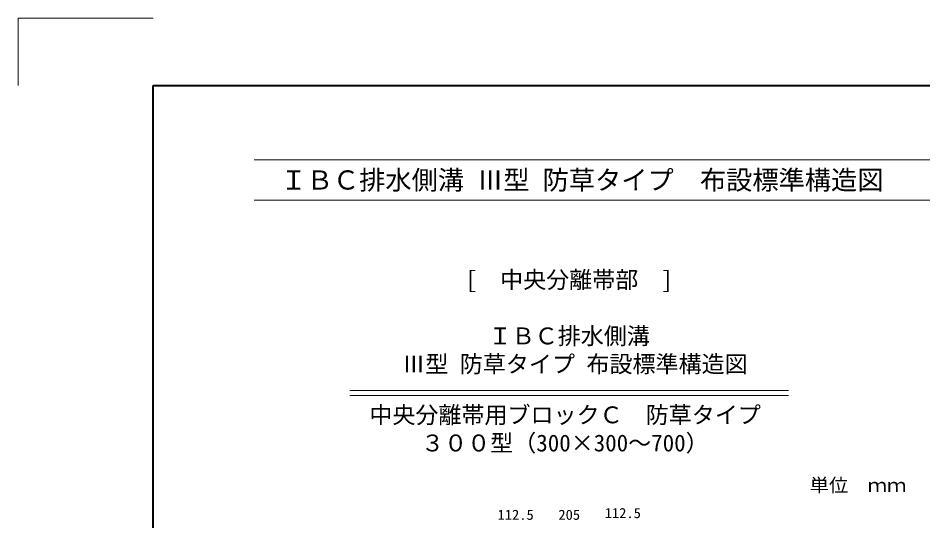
# Model space of a CAD drawing. Units: millimetres at full size; details may follow other scales. Extents: x 164402 to 209100, y 872507 to 885397.
# Drawn here: x 191147 to 193829, y 883397 to 884887 of the extents above; entities that cross this region are included whole.
import ezdxf
from ezdxf.enums import TextEntityAlignment as Align

# ---------------------------------------------------------------- set-up
doc = ezdxf.new("R2010")
doc.units = ezdxf.units.MM
doc.header["$LTSCALE"] = 40
for name, color, linetype, lineweight in [('0_2', 7, 'Continuous', 13), ('Defpoints_3', 8, 'Continuous', 0), ('図枠', 7, 'Continuous', 5), ('寸法線', 7, 'Continuous', 13)]:
    doc.layers.add(name, color=color, linetype=linetype, lineweight=lineweight)
doc.layers.add('文字', color=7, linetype='Continuous')
doc.styles.add('ＭＳ ゴシック', font='')
doc.styles.add('ＭＳ 明朝', font='')
doc.styles.get('ＭＳ ゴシック').set_extended_font_data('MS Gothic')
doc.styles.get('ＭＳ 明朝').set_extended_font_data('MS Mincho')

msp = doc.modelspace()

# ---------------------------------------------------------------- linework, layer by layer
at = {"layer": '0_2', "lineweight": 20}
for p, q in [((192130.66, 883783.55), (193430.66, 883783.55)), ((192130.83, 883768.55), (193430.48, 883768.55))]:
    msp.add_line(p, q, dxfattribs=at)
at = {"layer": 'Defpoints_3', "color": 7, "lineweight": 13}
for p, q in [((191147.4, 884887.22), (191547.4, 884887.22)), ((191147.4, 884687.22), (191147.4, 884887.22))]:
    msp.add_line(p, q, dxfattribs=at)
at = {"layer": '図枠', "lineweight": 40}
for p, q in [((191547.4, 879147.22), (191547.4, 884687.22)), ((191547.4, 884687.22), (199347.4, 884687.22))]:
    msp.add_line(p, q, dxfattribs=at)
at = {"layer": '図枠', "lineweight": 13}
for p, q in [((191847.4, 884467.22), (199047.4, 884467.22)), ((191847.4, 884347.22), (199047.4, 884347.22))]:
    msp.add_line(p, q, dxfattribs=at)

# ---------------------------------------------------------------- texts
at = {"layer": '図枠', "style": 'ＭＳ ゴシック'}
msp.add_text('\u3000ＩＢＣ排水側溝 Ⅲ型 防草タイプ\u3000布設標準構造図', height=56.96, dxfattribs=at).set_placement((191847.4, 884407.22), align=Align.MIDDLE_LEFT)
at = {"layer": '寸法線', "style": 'ＭＳ 明朝', "width": 1.05}
for s, p in [('112.5', (192939.48, 883419.86)), ('112.5', (192621.98, 883414.86)), ('205', (192780.73, 883414.86))]:
    msp.add_text(s, height=30.02, dxfattribs=at).set_placement(p, align=Align.MIDDLE_CENTER)
at = {"layer": '文字', "style": 'ＭＳ 明朝'}
for s, p in [('[\u3000中央分離帯部\u3000]', (192473.61, 884136.68)), ('ＩＢＣ排水側溝', (192541.86, 883970.01)), (' Ⅲ型 防草タイプ 布設標準構造図', (192251.79, 883886.68)), ('中央分離帯用ブロックＣ\u3000防草タイプ', (192188.16, 883735.97)), ('３００型（300×300～700）', (192341.73, 883652.64))]:
    msp.add_text(s, height=50.04, dxfattribs=at).set_placement(p, align=Align.TOP_LEFT)
at = {"layer": '文字', "style": 'ＭＳ 明朝', "width": 1.05}
msp.add_text('単位\u3000ｍｍ', height=40.03, dxfattribs=at).set_placement((193493.08, 883470.4), align=Align.BOTTOM_LEFT)

doc.saveas('drawing.dxf')
